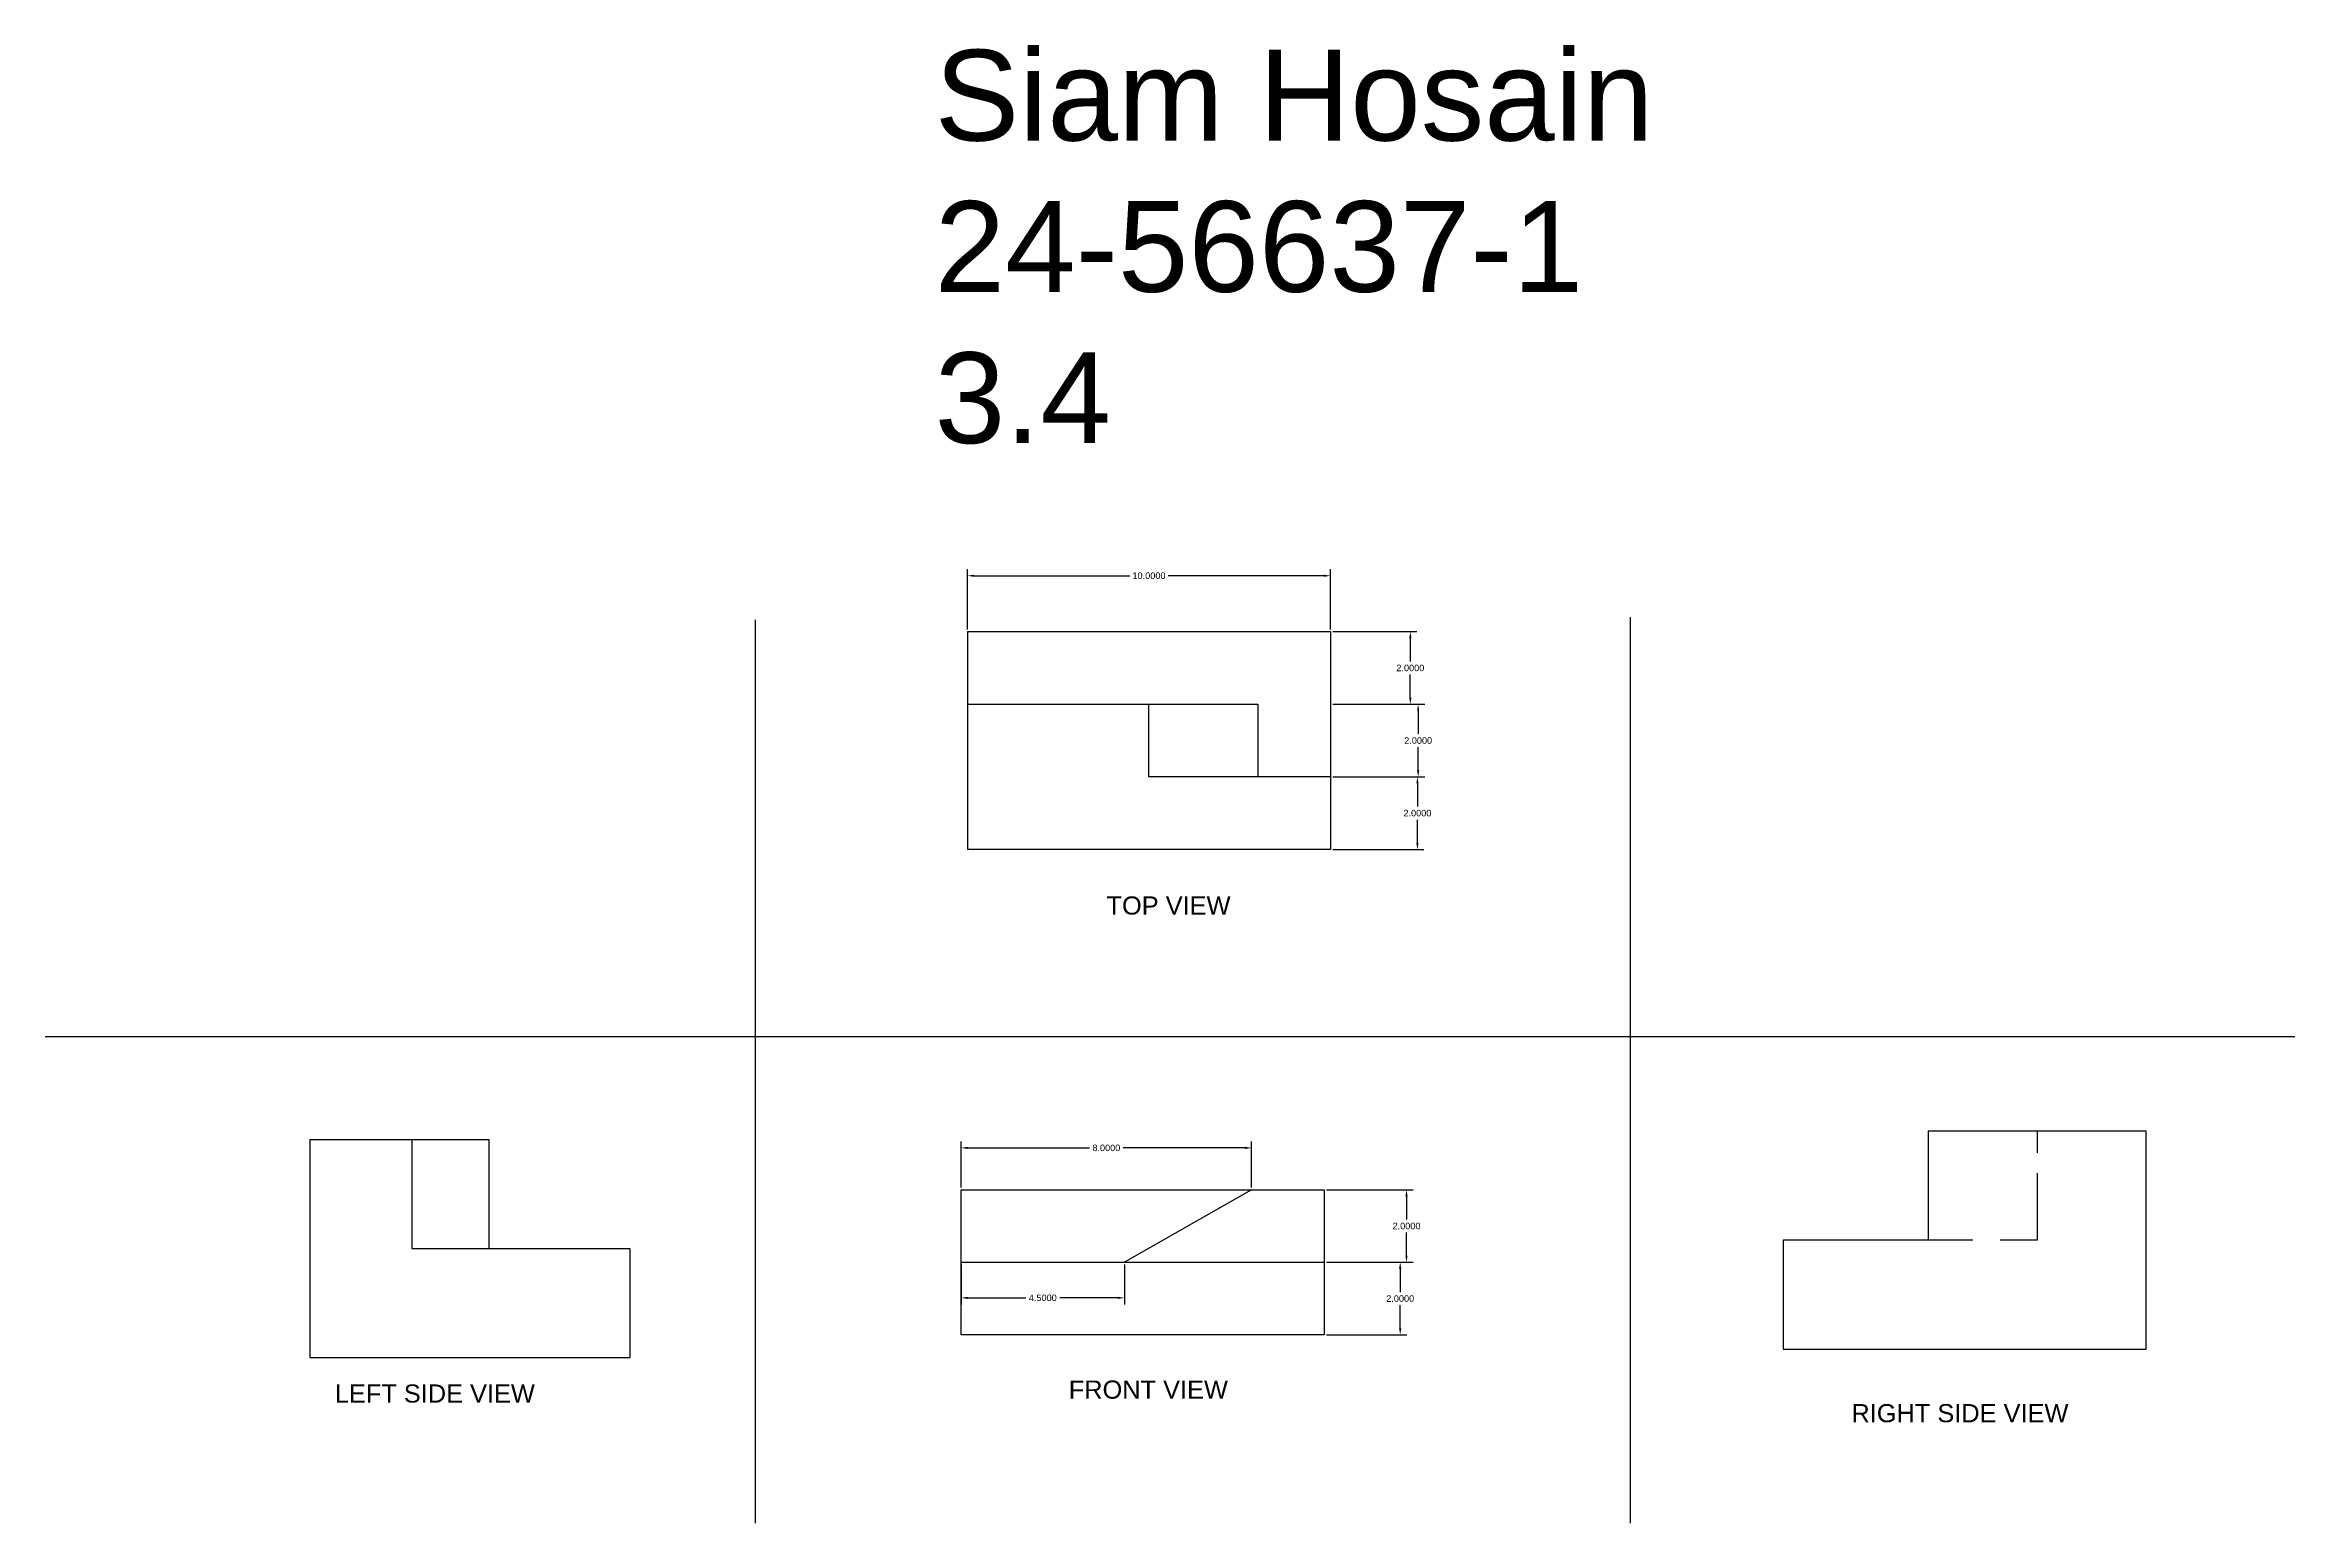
# Model space of a CAD drawing. Header units: millimetres. Extents: x 2295.5 to 2357.5, y 2225 to 2265.7.
import ezdxf

# ---------------------------------------------------------------- set-up
doc = ezdxf.new("R2010")
doc.units = ezdxf.units.MM
doc.styles.get("Standard").update_dxf_attribs({"font": 'Arial.ttf'})
doc.dimstyles.get("Standard").update_dxf_attribs({"dimtxt": 0.18, "dimasz": 0.18, "dimexe": 0.18, "dimexo": 0.0625, "dimgap": 0.09, "dimtad": 0, "dimtih": 1, "dimtoh": 1, "dimdec": 4, "dimzin": 0, "dimdsep": 46, "dimtxsty": 'Standard', "dimcen": 0.09, "dimadec": 0, "dimazin": 0, "dimtfac": 1, "dimtdec": 4, "dimtofl": 0, "dimtmove": 0, "dimatfit": 3, "dimfxl": 1, "dimtolj": 1, "dimtzin": 0, "dimarcsym": 0})

# ---------------------------------------------------------------- blocks, each defined once
blk = doc.blocks.new('*D3')
at = {"color": 0, "lineweight": -2, "transparency": 16777216}
for p, q in [((2320.946, 2249.62), (2320.946, 2251.278)), ((2321.126, 2251.098), (2325.422, 2251.098)), ((2330.766, 2251.098), (2326.471, 2251.098)), ((2330.946, 2249.62), (2330.946, 2251.278))]:
    blk.add_line(p, q, dxfattribs=at)
at = {"color": 0, "transparency": 16777216}
for points in [[(2321.126, 2251.128), (2321.126, 2251.068), (2320.946, 2251.098)], [(2330.766, 2251.128), (2330.766, 2251.068), (2330.946, 2251.098)]]:
    blk.add_solid(points, dxfattribs=at)
at = {"layer": 'Defpoints', "color": 0, "transparency": 16777216}
for p in [(2330.946, 2251.098), (2320.946, 2249.558), (2330.946, 2249.558)]:
    blk.add_point(p, dxfattribs=at)
at = {"color": 0, "transparency": 16777216, "insert": (2325.946, 2251.098), "char_height": 0.18, "attachment_point": 5}
blk.add_mtext('\\A1;10.0000', dxfattribs=at)
blk = doc.blocks.new('*D4')
at = {"color": 0, "lineweight": -2, "transparency": 16777216}
for p, q in [((2331.009, 2249.558), (2333.324, 2249.558)), ((2333.144, 2249.378), (2333.144, 2248.74)), ((2333.144, 2247.738), (2333.144, 2248.376)), ((2331.009, 2247.558), (2333.324, 2247.558))]:
    blk.add_line(p, q, dxfattribs=at)
at = {"color": 0, "transparency": 16777216}
for points in [[(2333.114, 2249.378), (2333.174, 2249.378), (2333.144, 2249.558)], [(2333.114, 2247.738), (2333.174, 2247.738), (2333.144, 2247.558)]]:
    blk.add_solid(points, dxfattribs=at)
at = {"layer": 'Defpoints', "color": 0, "transparency": 16777216}
for p in [(2330.946, 2249.558), (2330.946, 2247.558), (2333.144, 2247.558)]:
    blk.add_point(p, dxfattribs=at)
at = {"color": 0, "transparency": 16777216, "insert": (2333.144, 2248.558), "char_height": 0.18, "attachment_point": 5}
blk.add_mtext('\\A1;2.0000', dxfattribs=at)
blk = doc.blocks.new('*D5')
at = {"color": 0, "lineweight": -2, "transparency": 16777216}
for p, q in [((2331.009, 2247.558), (2333.54, 2247.558)), ((2333.36, 2247.378), (2333.36, 2246.74)), ((2333.36, 2245.738), (2333.36, 2246.376)), ((2331.009, 2245.558), (2333.54, 2245.558))]:
    blk.add_line(p, q, dxfattribs=at)
at = {"color": 0, "transparency": 16777216}
for points in [[(2333.33, 2247.378), (2333.39, 2247.378), (2333.36, 2247.558)], [(2333.33, 2245.738), (2333.39, 2245.738), (2333.36, 2245.558)]]:
    blk.add_solid(points, dxfattribs=at)
at = {"layer": 'Defpoints', "color": 0, "transparency": 16777216}
for p in [(2330.946, 2247.558), (2330.946, 2245.558), (2333.36, 2245.558)]:
    blk.add_point(p, dxfattribs=at)
at = {"color": 0, "transparency": 16777216, "insert": (2333.36, 2246.558), "char_height": 0.18, "attachment_point": 5}
blk.add_mtext('\\A1;2.0000', dxfattribs=at)
blk = doc.blocks.new('*D6')
at = {"color": 0, "lineweight": -2, "transparency": 16777216}
for p, q in [((2331.009, 2245.558), (2333.519, 2245.558)), ((2333.339, 2245.378), (2333.339, 2244.74)), ((2333.339, 2243.738), (2333.339, 2244.376)), ((2331.009, 2243.558), (2333.519, 2243.558))]:
    blk.add_line(p, q, dxfattribs=at)
at = {"color": 0, "transparency": 16777216}
for points in [[(2333.309, 2245.378), (2333.369, 2245.378), (2333.339, 2245.558)], [(2333.309, 2243.738), (2333.369, 2243.738), (2333.339, 2243.558)]]:
    blk.add_solid(points, dxfattribs=at)
at = {"layer": 'Defpoints', "color": 0, "transparency": 16777216}
for p in [(2330.946, 2245.558), (2330.946, 2243.558), (2333.339, 2243.558)]:
    blk.add_point(p, dxfattribs=at)
at = {"color": 0, "transparency": 16777216, "insert": (2333.339, 2244.558), "char_height": 0.18, "attachment_point": 5}
blk.add_mtext('\\A1;2.0000', dxfattribs=at)
blk = doc.blocks.new('*D7')
at = {"color": 0, "lineweight": -2, "transparency": 16777216}
for p, q in [((2320.771, 2234.247), (2320.771, 2235.517)), ((2320.951, 2235.337), (2324.308, 2235.337)), ((2328.591, 2235.337), (2325.235, 2235.337)), ((2328.771, 2234.247), (2328.771, 2235.517))]:
    blk.add_line(p, q, dxfattribs=at)
at = {"color": 0, "transparency": 16777216}
for points in [[(2320.951, 2235.367), (2320.951, 2235.307), (2320.771, 2235.337)], [(2328.591, 2235.367), (2328.591, 2235.307), (2328.771, 2235.337)]]:
    blk.add_solid(points, dxfattribs=at)
at = {"layer": 'Defpoints', "color": 0, "transparency": 16777216}
for p in [(2328.771, 2235.337), (2320.771, 2234.185), (2328.771, 2234.185)]:
    blk.add_point(p, dxfattribs=at)
at = {"color": 0, "transparency": 16777216, "insert": (2324.771, 2235.337), "char_height": 0.18, "attachment_point": 5}
blk.add_mtext('\\A1;8.0000', dxfattribs=at)
blk = doc.blocks.new('*D8')
at = {"color": 0, "lineweight": -2, "transparency": 16777216}
for p, q in [((2320.771, 2232.122), (2320.771, 2231.026)), ((2325.271, 2232.122), (2325.271, 2231.026)), ((2320.951, 2231.206), (2322.554, 2231.206)), ((2325.091, 2231.206), (2323.488, 2231.206))]:
    blk.add_line(p, q, dxfattribs=at)
at = {"color": 0, "transparency": 16777216}
for points in [[(2320.951, 2231.236), (2320.951, 2231.176), (2320.771, 2231.206)], [(2325.091, 2231.236), (2325.091, 2231.176), (2325.271, 2231.206)]]:
    blk.add_solid(points, dxfattribs=at)
at = {"layer": 'Defpoints', "color": 0, "transparency": 16777216}
for p in [(2320.771, 2232.185), (2325.271, 2232.185), (2325.271, 2231.206)]:
    blk.add_point(p, dxfattribs=at)
at = {"color": 0, "transparency": 16777216, "insert": (2323.021, 2231.206), "char_height": 0.18, "attachment_point": 5}
blk.add_mtext('\\A1;4.5000', dxfattribs=at)
blk = doc.blocks.new('*D9')
at = {"color": 0, "lineweight": -2, "transparency": 16777216}
for p, q in [((2330.834, 2234.185), (2333.219, 2234.185)), ((2333.039, 2234.005), (2333.039, 2233.367)), ((2333.039, 2232.365), (2333.039, 2233.003)), ((2330.834, 2232.185), (2333.219, 2232.185))]:
    blk.add_line(p, q, dxfattribs=at)
at = {"color": 0, "transparency": 16777216}
for points in [[(2333.009, 2234.005), (2333.069, 2234.005), (2333.039, 2234.185)], [(2333.009, 2232.365), (2333.069, 2232.365), (2333.039, 2232.185)]]:
    blk.add_solid(points, dxfattribs=at)
at = {"layer": 'Defpoints', "color": 0, "transparency": 16777216}
for p in [(2330.771, 2234.185), (2330.771, 2232.185), (2333.039, 2232.185)]:
    blk.add_point(p, dxfattribs=at)
at = {"color": 0, "transparency": 16777216, "insert": (2333.039, 2233.185), "char_height": 0.18, "attachment_point": 5}
blk.add_mtext('\\A1;2.0000', dxfattribs=at)
blk = doc.blocks.new('*D10')
at = {"color": 0, "lineweight": -2, "transparency": 16777216}
for p, q in [((2330.834, 2232.185), (2333.045, 2232.185)), ((2332.865, 2232.005), (2332.865, 2231.367)), ((2332.865, 2230.365), (2332.865, 2231.003)), ((2330.834, 2230.185), (2333.045, 2230.185))]:
    blk.add_line(p, q, dxfattribs=at)
at = {"color": 0, "transparency": 16777216}
for points in [[(2332.835, 2232.005), (2332.895, 2232.005), (2332.865, 2232.185)], [(2332.835, 2230.365), (2332.895, 2230.365), (2332.865, 2230.185)]]:
    blk.add_solid(points, dxfattribs=at)
at = {"layer": 'Defpoints', "color": 0, "transparency": 16777216}
for p in [(2330.771, 2232.185), (2330.771, 2230.185), (2332.865, 2230.185)]:
    blk.add_point(p, dxfattribs=at)
at = {"color": 0, "transparency": 16777216, "insert": (2332.865, 2231.185), "char_height": 0.18, "attachment_point": 5}
blk.add_mtext('\\A1;2.0000', dxfattribs=at)

msp = doc.modelspace()

# ---------------------------------------------------------------- linework, layer by layer
for p, q in [((2315.09934, 2249.88522), (2315.09934, 2225.00374)), ((2339.20336, 2249.9604), (2339.20336, 2225.00374)), ((2320.94628, 2249.55782), (2330.94628, 2249.55782)), ((2320.94628, 2249.55782), (2320.94628, 2247.55782)), ((2330.94628, 2249.55782), (2330.94628, 2247.55782)), ((2320.94628, 2247.55782), (2320.94628, 2243.55782)), ((2320.94628, 2247.55782), (2328.94628, 2247.55782)), ((2325.94628, 2245.55782), (2325.94628, 2247.55782)), ((2328.94628, 2247.55782), (2328.94628, 2245.55782)), ((2330.94628, 2247.55782), (2330.94628, 2245.55782)), ((2326.94628, 2245.55782), (2325.94628, 2245.55782)), ((2328.94628, 2245.55782), (2326.94628, 2245.55782)), ((2330.94628, 2245.55782), (2328.94628, 2245.55782)), ((2330.94628, 2245.55782), (2330.94628, 2243.55782)), ((2330.94628, 2243.55782), (2320.94628, 2243.55782)), ((2295.53881, 2238.40632), (2357.51067, 2238.40632)), ((2302.83729, 2235.56577), (2303.64344, 2235.56577)), ((2302.83729, 2235.56577), (2302.83729, 2229.56577)), ((2303.64344, 2235.56577), (2305.64344, 2235.56577)), ((2305.64344, 2235.56577), (2305.64344, 2233.56577)), ((2305.64344, 2235.56577), (2307.76131, 2235.56577)), ((2307.76131, 2235.56577), (2307.76131, 2232.56577)), ((2350.40874, 2235.79492), (2347.40874, 2235.79492)), ((2347.40874, 2235.79492), (2347.40874, 2232.79492)), ((2353.40874, 2235.79492), (2350.40874, 2235.79492)), ((2350.40874, 2235.79492), (2350.40874, 2235.20347)), ((2353.40874, 2229.79492), (2353.40874, 2235.79492)), ((2320.77139, 2234.18484), (2328.77139, 2234.18484)), ((2320.77139, 2232.18484), (2320.77139, 2234.18484)), ((2328.77139, 2234.18484), (2325.27139, 2232.18484)), ((2328.77139, 2234.18484), (2330.77139, 2234.18484)), ((2330.77139, 2234.18484), (2330.77139, 2232.18484)), ((2350.40874, 2234.63676), (2350.40874, 2233.79492)), ((2305.64344, 2233.56577), (2305.64344, 2232.56577)), ((2350.40874, 2233.79492), (2350.40874, 2232.79492)), ((2305.64344, 2232.56577), (2311.64344, 2232.56577)), ((2311.64344, 2232.56577), (2311.64344, 2229.56577)), ((2343.40874, 2232.79492), (2343.40874, 2229.79492)), ((2348.63854, 2232.79492), (2343.40874, 2232.79492)), ((2350.40874, 2232.79492), (2349.39041, 2232.79492)), ((2320.77139, 2230.18484), (2320.77139, 2232.18484)), ((2320.77139, 2232.18484), (2325.27139, 2232.18484)), ((2325.27139, 2232.18484), (2330.77139, 2232.18484)), ((2330.77139, 2232.18484), (2330.77139, 2230.18484)), ((2330.77139, 2230.18484), (2320.77139, 2230.18484)), ((2343.40874, 2229.79492), (2353.40874, 2229.79492)), ((2302.83729, 2229.56577), (2311.64344, 2229.56577))]:
    msp.add_line(p, q)

# ---------------------------------------------------------------- texts
at = {"attachment_point": 1}
for s, width, insert, char_height in [('Siam Hosain\\P24-56637-1\\P3.4', 20.7106121, (2320.043, 2265.58544), 2.5), ('TOP VIEW', 9.2443833, (2324.77677, 2242.26407), 0.5), ('LEFT SIDE VIEW', 6.4210583, (2303.52079, 2228.82126), 0.5), ('FRONT VIEW', 9.7295809, (2323.73601, 2228.92927), 0.5), ('RIGHT SIDE VIEW', 8.8825972, (2345.29401, 2228.27933), 0.5)]:
    msp.add_mtext_dynamic_manual_height_columns(s, width=width, gutter_width=12.5, heights=[0], dxfattribs=dict(at, insert=insert, char_height=char_height))

# ---------------------------------------------------------------- dimensions: what is measured, and where the dimension line sits
for base, p1, p2, picture, middle in [((2330.94628, 2251.09827), (2320.94628, 2249.55782), (2330.94628, 2249.55782), '*D3', (2325.94628, 2251.09827)), ((2328.77139, 2235.3374), (2320.77139, 2234.18484), (2328.77139, 2234.18484), '*D7', (2324.77139, 2235.3374)), ((2325.27139, 2231.20567), (2320.77139, 2232.18484), (2325.27139, 2232.18484), '*D8', (2323.02139, 2231.20567))]:
    dim = msp.add_linear_dim(base=base, p1=p1, p2=p2, dimstyle='Standard')
    dim.commit()
    dim.dimension.update_dxf_attribs({"geometry": picture, "text_midpoint": middle})
for base, p1, p2, picture, middle in [((2333.14382, 2247.55782), (2330.94628, 2249.55782), (2330.94628, 2247.55782), '*D4', (2333.14382, 2248.55782)), ((2333.36039, 2245.55782), (2330.94628, 2247.55782), (2330.94628, 2245.55782), '*D5', (2333.36039, 2246.55782)), ((2333.33876, 2243.55782), (2330.94628, 2245.55782), (2330.94628, 2243.55782), '*D6', (2333.33876, 2244.55782)), ((2333.03856, 2232.18484), (2330.77139, 2234.18484), (2330.77139, 2232.18484), '*D9', (2333.03856, 2233.18484)), ((2332.86487, 2230.18484), (2330.77139, 2232.18484), (2330.77139, 2230.18484), '*D10', (2332.86487, 2231.18484))]:
    dim = msp.add_linear_dim(base=base, p1=p1, p2=p2, angle=90, dimstyle='Standard')
    dim.commit()
    dim.dimension.update_dxf_attribs({"geometry": picture, "text_midpoint": middle})

doc.saveas('drawing.dxf')
